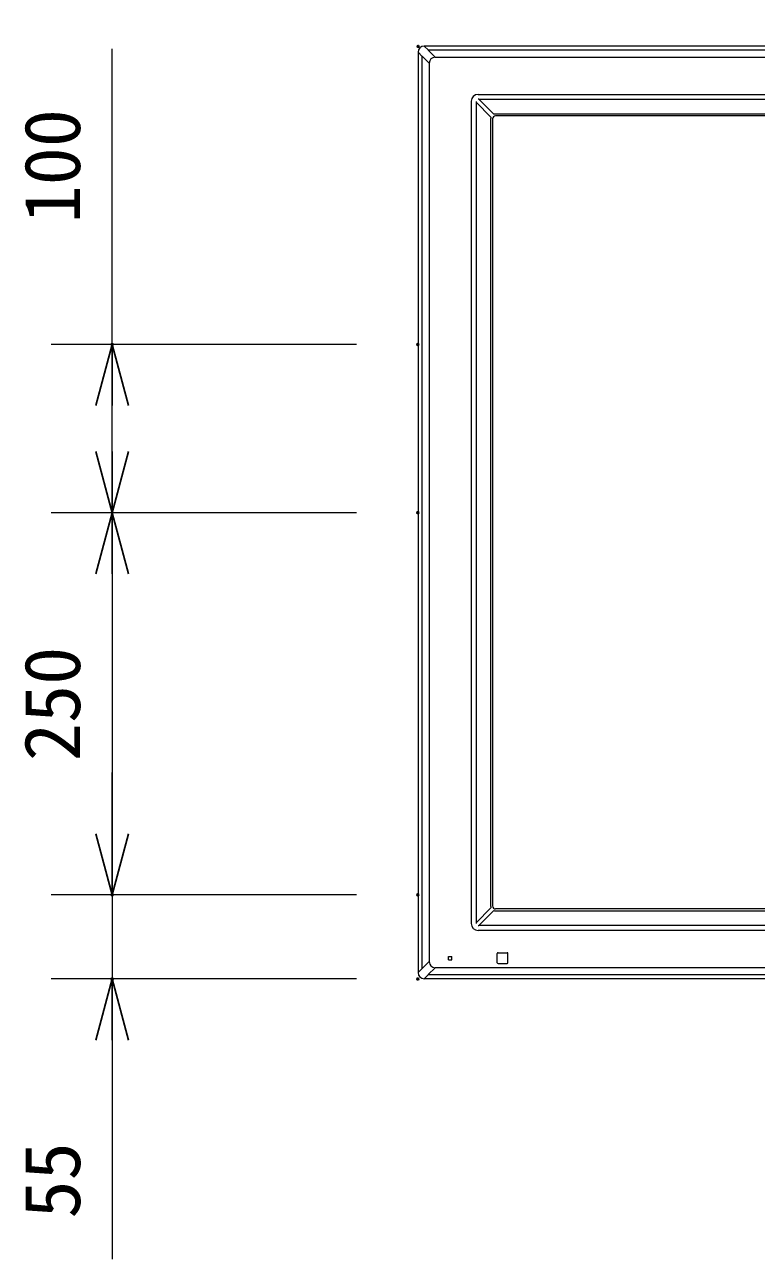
# Model space of a CAD drawing. Units: millimetres, scale not verified. Extents: x -63 to 62, y -57 to 57.
# Drawn here: x -52.61 to -28.67, y -10.05 to 30.32 of the extents above; entities that cross this region are included whole.
import ezdxf
from ezdxf.enums import TextEntityAlignment as Align

# ---------------------------------------------------------------- set-up
doc = ezdxf.new("R2010")
doc.units = ezdxf.units.MM
doc.header["$LTSCALE"] = 0.125
doc.header["$PDMODE"] = 32
doc.header["$PDSIZE"] = 0.0625
doc.layers.add('0-0_0', color=7, linetype='Continuous')
doc.layers.add('0-4_DEFPOINTS', color=7, linetype='Continuous')
doc.layers.add('0-5_GAIKEI', color=1, linetype='Continuous', lineweight=18)
doc.layers.add('0-6_SUNPO', color=7, linetype='Continuous', lineweight=18)
doc.styles.add('ＭＳ ゴシック', font='')
doc.styles.get('ＭＳ ゴシック').set_extended_font_data('MS Gothic')

# ---------------------------------------------------------------- blocks, each defined once
blk = doc.blocks.new('_OPEN30')
at = {"layer": '0-0_0'}
blk.add_line((0, 0), (-1, 0), dxfattribs=at)
blk.add_lwpolyline([(-1, 0.26795), (0, 0), (-1, -0.26795)], dxfattribs=at)
blk = doc.blocks.new('D12')
at = {"layer": '0-4_DEFPOINTS'}
for p in [(-52.6252, 24.3888), (-42.6252, 24.3888), (-42.6252, 18.8888)]:
    blk.add_point(p, dxfattribs=at)
at = {"layer": '0-6_SUNPO'}
for p, q in [((-52.6252, 24.3888), (-52.6252, 34.0555)), ((-44.6252, 24.3888), (-54.6252, 24.3888)), ((-52.6252, 20.8888), (-52.6252, 22.3888)), ((-44.6252, 18.8888), (-54.6252, 18.8888))]:
    blk.add_line(p, q, dxfattribs=at)
at = {"layer": '0-6_SUNPO', "xscale": 2, "yscale": 2}
for p, rotation in [((-52.6252, 24.3888), 90), ((-52.6252, 18.8888), 270)]:
    blk.add_blockref('_OPEN30', p, dxfattribs=dict(at, rotation=rotation))
at = {"layer": '0-6_SUNPO', "style": 'ＭＳ ゴシック'}
blk.add_text('100', height=1.833, rotation=90, dxfattribs=at).set_placement((-53.1252, 28.3471), align=Align.BOTTOM_LEFT)
blk = doc.blocks.new('D11')
at = {"layer": '0-4_DEFPOINTS'}
for p in [(-42.6252, 6.3888), (-52.6252, 3.6388), (-42.6252, 3.6388)]:
    blk.add_point(p, dxfattribs=at)
at = {"layer": '0-6_SUNPO'}
for p, q in [((-52.6252, 8.3888), (-52.6252, 10.3888)), ((-44.6252, 6.3888), (-54.6252, 6.3888)), ((-52.6252, 6.3888), (-52.6252, 3.6388)), ((-44.6252, 3.6388), (-54.6252, 3.6388)), ((-52.6252, 1.6388), (-52.6252, -5.5279))]:
    blk.add_line(p, q, dxfattribs=at)
at = {"layer": '0-6_SUNPO', "xscale": 2, "yscale": 2}
for p, rotation in [((-52.6252, 6.3888), 270), ((-52.6252, 3.6388), 90)]:
    blk.add_blockref('_OPEN30', p, dxfattribs=dict(at, rotation=rotation))
at = {"layer": '0-6_SUNPO', "style": 'ＭＳ ゴシック'}
blk.add_text('55', height=1.833, rotation=90, dxfattribs=at).set_placement((-53.1252, -4.1945), align=Align.BOTTOM_LEFT)
blk = doc.blocks.new('D10')
at = {"layer": '0-4_DEFPOINTS'}
for p in [(-42.6252, 18.8888), (-52.6252, 6.3888), (-42.6252, 6.3888)]:
    blk.add_point(p, dxfattribs=at)
at = {"layer": '0-6_SUNPO'}
for p, q in [((-44.6252, 18.8888), (-54.6252, 18.8888)), ((-52.6252, 16.8888), (-52.6252, 8.3888)), ((-44.6252, 6.3888), (-54.6252, 6.3888))]:
    blk.add_line(p, q, dxfattribs=at)
at = {"layer": '0-6_SUNPO', "xscale": 2, "yscale": 2}
for p, rotation in [((-52.6252, 18.8888), 90), ((-52.6252, 6.3888), 270)]:
    blk.add_blockref('_OPEN30', p, dxfattribs=dict(at, rotation=rotation))
at = {"layer": '0-6_SUNPO', "style": 'ＭＳ ゴシック'}
blk.add_text('250', height=1.833, rotation=90, dxfattribs=at).set_placement((-53.1252, 10.7638), align=Align.BOTTOM_LEFT)
blk = doc.blocks.new('D8')
at = {"layer": '0-4_DEFPOINTS'}
for p in [(8.387, 42.1385), (-42.613, 34.1385), (8.387, 34.1385)]:
    blk.add_point(p, dxfattribs=at)
at = {"layer": '0-6_SUNPO'}
for p, q in [((-42.613, 36.1385), (-42.613, 44.1385)), ((8.387, 36.1385), (8.387, 44.1385)), ((-40.613, 42.1385), (6.387, 42.1385))]:
    blk.add_line(p, q, dxfattribs=at)
at = {"layer": '0-6_SUNPO', "xscale": 2, "yscale": 2, "rotation": 180}
blk.add_blockref('_OPEN30', (-42.613, 42.1385), dxfattribs=at)
at = {"layer": '0-6_SUNPO', "xscale": 2, "yscale": 2}
blk.add_blockref('_OPEN30', (8.387, 42.1385), dxfattribs=at)
at = {"layer": '0-6_SUNPO', "style": 'ＭＳ ゴシック'}
blk.add_text('1020', height=1.833, dxfattribs=at).set_placement((-19.613, 42.6385), align=Align.BOTTOM_LEFT)

msp = doc.modelspace()

# ---------------------------------------------------------------- linework, layer by layer
at = {"layer": '0-5_GAIKEI', "color": 7}
for p, q in [((11.068, 29.6237), (-39.5325, 29.6237)), ((-39.7323, 29.424), (-39.7323, -0.6766)), ((11.068, -0.8763), (-39.5325, -0.8763))]:
    msp.add_line(p, q, dxfattribs=at)
at = {"layer": '0-5_GAIKEI'}
for p, q in [((-39.3971, 29.4883), (-39.5325, 29.6237)), ((10.9346, 29.4883), (-39.3991, 29.4883)), ((-39.1723, 29.2615), (-39.3991, 29.4883)), ((-39.7323, 29.424), (-39.5969, 29.2886)), ((-39.5969, -0.5432), (-39.5969, 29.2906)), ((-39.5969, 29.2906), (-39.37, 29.0637)), ((-39.1723, 29.2615), (10.7078, 29.2615)), ((-39.37, 29.0637), (-39.37, -0.3163)), ((-37.7715, 28.0427), (9.307, 28.0427)), ((-37.7469, 27.8839), (-37.7646, 27.8841)), ((-37.7469, 27.8839), (9.2823, 27.8839)), ((-37.7469, 27.8839), (-37.2589, 27.3937)), ((-37.9962, 27.818), (-37.9962, 0.9294)), ((-37.8377, 27.811), (-37.8374, 27.7926)), ((-37.8374, 27.7926), (-37.8374, 0.9547)), ((-37.3497, 27.3027), (-37.8374, 27.7926)), ((-37.3571, 1.4907), (-37.3571, 27.2567)), ((-37.2973, 27.2419), (-37.2973, 1.5054)), ((8.7482, 27.401), (-37.2127, 27.401)), ((8.7335, 27.3412), (-37.198, 27.3412)), ((-37.8374, 0.9547), (-37.3497, 1.4447)), ((-37.2589, 1.3537), (-37.7469, 0.8635)), ((-37.2127, 1.3464), (8.7482, 1.3464)), ((8.7335, 1.4062), (-37.198, 1.4062)), ((-37.8374, 0.9547), (-37.8377, 0.9364)), ((-37.7646, 0.8633), (-37.7469, 0.8635)), ((9.2823, 0.8635), (-37.7469, 0.8635)), ((9.307, 0.7047), (-37.7715, 0.7047)), ((-39.37, -0.3163), (-39.5969, -0.5432)), ((-38.7385, -0.2576), (-38.7385, -0.1451)), ((-38.7385, -0.1451), (-38.626, -0.1451)), ((-38.7385, -0.2576), (-38.626, -0.2576)), ((-38.626, -0.2576), (-38.626, -0.1451)), ((-37.1423, -0.3514), (-37.1423, -0.0512)), ((-37.1173, -0.0263), (-36.8172, -0.0263)), ((-37.1173, -0.3763), (-36.8172, -0.3763)), ((-36.7923, -0.3514), (-36.7923, -0.0512)), ((-39.5969, -0.5412), (-39.7323, -0.6766)), ((-39.5325, -0.8763), (-39.3971, -0.7409)), ((-39.3991, -0.7409), (-39.1723, -0.5141)), ((-39.3991, -0.7409), (10.9346, -0.7409)), ((10.7078, -0.5141), (-39.1723, -0.5141))]:
    msp.add_line(p, q, dxfattribs=at)
at = {"layer": '0-5_GAIKEI', "color": 7}
for centre, major_axis in [((-39.532, 29.4234), (-0.1418, 0.1418)), ((-39.532, -0.676), (-0.1418, -0.1418))]:
    msp.add_ellipse(centre, major_axis=major_axis, ratio=0.997265, start_param=5.4991567, end_param=7.0672139, dxfattribs=at)
at = {"layer": '0-5_GAIKEI'}
for centre, major_axis, ratio, start_param, end_param in [((-38.8108, 28.7022), (-0.5022, 0.5022), 0.49281, 5.8722213, 6.6941493), ((-37.7709, 27.8173), (-0.1595, 0.1595), 0.997265, 5.4991567, 7.0672139), ((-37.2042, 27.2527), (-0.1285, 0.0852), 0.971946, 0.2617773, 0.5726098), ((-37.1965, 27.2404), (-0.0718, 0.0718), 0.985257, 5.5052135, 7.0611571), ((-37.2088, 27.2482), (-0.0853, 0.1284), 0.972012, 5.7100904, 6.0216223), ((-37.2042, 1.4947), (-0.1285, -0.0852), 0.971946, 5.7105755, 6.021408), ((-37.1965, 1.5069), (-0.0718, -0.0718), 0.985257, 5.5052135, 7.0611571), ((-37.2088, 1.4992), (-0.0853, -0.1284), 0.972012, 0.261563, 0.5730949), ((-37.7709, 0.93), (-0.1595, -0.1595), 0.997265, 5.4991567, 7.0672139), ((-38.8108, 0.0452), (-0.5022, -0.5022), 0.49281, 5.8722213, 6.6941493), ((-37.1172, -0.0514), (-0.0178, 0.0178), 0.992433, 5.5015852, 7.0647854), ((-37.1172, -0.3512), (-0.0178, -0.0178), 0.992433, 5.5015852, 7.0647854), ((-36.8173, -0.0514), (-0.0178, -0.0178), 0.992433, 2.3599926, 3.9231927), ((-36.8173, -0.3512), (-0.0178, 0.0178), 0.992433, 2.3599926, 3.9231927)]:
    msp.add_ellipse(centre, major_axis=major_axis, ratio=ratio, start_param=start_param, end_param=end_param, dxfattribs=at)

# ---------------------------------------------------------------- block references
at = {"layer": '0-6_SUNPO'}
for name in ['D8', 'D12', 'D10', 'D11']:
    msp.add_blockref(name, (2.8807, -4.5228), dxfattribs=at)

doc.saveas('drawing.dxf')
